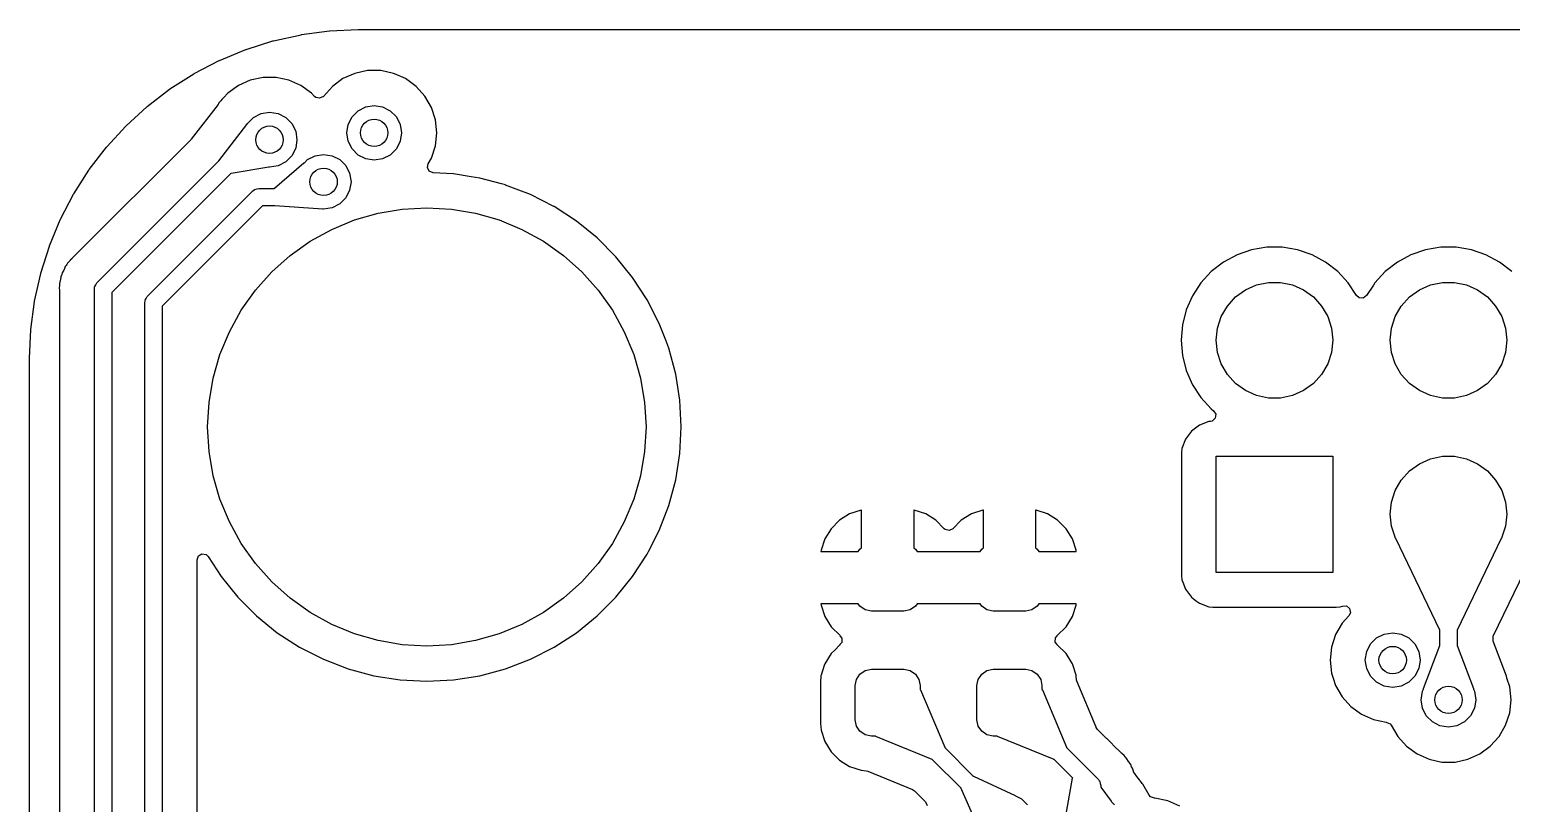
# Model space of a CAD drawing. Extents: x 106.8 to 191.4, y -142.2 to -57.6.
# Drawn here: x 106.76 to 128.4, y -68.9 to -57.61 of the extents above; entities that cross this region are included whole.
import ezdxf

# ---------------------------------------------------------------- set-up
doc = ezdxf.new("R2010")
doc.units = 0
doc.layers.add('BLACK', color=7, linetype='CONTINUOUS')

msp = doc.modelspace()

# ---------------------------------------------------------------- linework, layer by layer
at = {"layer": 'BLACK', "linetype": 'CONTINUOUS'}
for p, q in [((110.324, -57.7718), (110.725, -57.6828)), ((110.725, -57.6828), (110.732, -57.6815)), ((110.732, -57.6815), (111.14, -57.6279)), ((111.14, -57.6279), (111.148, -57.6272)), ((111.148, -57.6272), (111.56, -57.6092)), ((111.56, -57.6092), (111.564, -57.6091)), ((111.564, -57.6091), (111.602, -57.6091)), ((111.602, -57.6091), (186.522, -57.6091)), ((109.537, -58.0573), (109.917, -57.9)), ((109.917, -57.9), (109.924, -57.8974)), ((109.924, -57.8974), (110.316, -57.7738)), ((110.316, -57.7738), (110.324, -57.7718)), ((109.166, -58.2503), (109.53, -58.0605)), ((109.53, -58.0605), (109.537, -58.0573)), ((108.812, -58.475), (109.159, -58.2542)), ((109.159, -58.2542), (109.166, -58.2503)), ((109.984, -58.347), (109.81, -58.4247)), ((110.171, -58.3073), (109.984, -58.347)), ((110.362, -58.3073), (110.171, -58.3073)), ((110.549, -58.347), (110.362, -58.3073)), ((110.723, -58.4247), (110.549, -58.347)), ((111.337, -58.3248), (111.183, -58.437)), ((111.512, -58.2471), (111.337, -58.3248)), ((111.698, -58.2074), (111.512, -58.2471)), ((111.889, -58.2074), (111.698, -58.2074)), ((112.076, -58.2471), (111.889, -58.2074)), ((112.092, -58.2542), (112.076, -58.2471)), ((112.251, -58.3248), (112.092, -58.2542)), ((112.405, -58.437), (112.251, -58.3248)), ((108.48, -58.7296), (108.806, -58.4794)), ((108.806, -58.4794), (108.812, -58.475)), ((109.59, -58.6093), (109.57, -58.6283)), ((109.594, -58.6048), (109.59, -58.6093)), ((109.655, -58.5369), (109.594, -58.6048)), ((109.81, -58.4247), (109.655, -58.5369)), ((110.878, -58.5369), (110.723, -58.4247)), ((110.92, -58.5837), (110.878, -58.5369)), ((110.939, -58.5994), (110.92, -58.5837)), ((110.997, -58.6119), (110.939, -58.5994)), ((111.051, -58.5837), (110.997, -58.6119)), ((111.183, -58.437), (111.051, -58.5837)), ((112.533, -58.579), (112.405, -58.437)), ((112.628, -58.7443), (112.533, -58.579)), ((108.171, -59.0123), (108.474, -58.7345)), ((108.474, -58.7345), (108.48, -58.7296)), ((109.514, -58.7004), (109.119, -59.2087)), ((109.521, -58.6904), (109.514, -58.7004)), ((109.527, -58.6788), (109.521, -58.6904)), ((109.55, -58.6541), (109.527, -58.6788)), ((109.554, -58.6492), (109.55, -58.6541)), ((109.57, -58.6283), (109.554, -58.6492)), ((110.031, -58.8922), (110.143, -58.8354)), ((110.143, -58.8354), (110.266, -58.8158)), ((110.266, -58.8158), (110.39, -58.8354)), ((110.39, -58.8354), (110.502, -58.8922)), ((111.47, -58.8808), (111.559, -58.7923)), ((111.559, -58.7923), (111.67, -58.7355)), ((111.67, -58.7355), (111.794, -58.7159)), ((111.794, -58.7159), (111.917, -58.7355)), ((111.917, -58.7355), (112.029, -58.7923)), ((112.029, -58.7923), (112.117, -58.8808)), ((112.687, -58.926), (112.628, -58.7443)), ((107.888, -59.3207), (108.166, -59.0176)), ((108.166, -59.0176), (108.171, -59.0123)), ((109.525, -59.5237), (109.936, -58.9944)), ((109.936, -58.9944), (109.943, -58.9807)), ((109.943, -58.9807), (109.959, -58.9642)), ((109.959, -58.9642), (109.976, -58.9434)), ((109.976, -58.9434), (109.983, -58.939)), ((109.983, -58.939), (109.984, -58.9392)), ((109.984, -58.9392), (110.031, -58.8922)), ((110.502, -58.8922), (110.59, -58.9807)), ((110.59, -58.9807), (110.647, -59.0922)), ((111.394, -59.1159), (111.413, -58.9923)), ((111.413, -58.9923), (111.47, -58.8808)), ((112.117, -58.8808), (112.174, -58.9923)), ((112.174, -58.9923), (112.194, -59.1159)), ((112.707, -59.1159), (112.687, -58.926)), ((109.105, -59.2258), (107.442, -60.8893)), ((109.114, -59.216), (109.105, -59.2258)), ((109.119, -59.2095), (109.114, -59.216)), ((109.119, -59.2087), (109.119, -59.2095)), ((110.647, -59.0922), (110.666, -59.2158)), ((110.666, -59.2158), (110.647, -59.3394)), ((111.413, -59.2395), (111.394, -59.1159)), ((111.47, -59.351), (111.413, -59.2395)), ((112.174, -59.2395), (112.117, -59.351)), ((112.194, -59.1159), (112.174, -59.2395)), ((112.687, -59.3058), (112.707, -59.1159)), ((107.633, -59.6527), (107.883, -59.3266)), ((107.883, -59.3266), (107.888, -59.3207)), ((110.59, -59.4509), (110.502, -59.5394)), ((110.647, -59.3394), (110.59, -59.4509)), ((110.82, -59.5063), (110.931, -59.4495)), ((110.931, -59.4495), (111.055, -59.43)), ((111.055, -59.43), (111.179, -59.4495)), ((111.179, -59.4495), (111.29, -59.5063)), ((111.559, -59.4395), (111.47, -59.351)), ((111.67, -59.4963), (111.559, -59.4395)), ((112.029, -59.4395), (111.917, -59.4963)), ((112.117, -59.351), (112.029, -59.4395)), ((112.582, -59.5681), (112.628, -59.4875)), ((112.628, -59.4875), (112.687, -59.3058)), ((107.408, -60.0056), (107.629, -59.6589)), ((107.629, -59.6589), (107.633, -59.6527)), ((107.745, -61.3053), (109.524, -59.5265)), ((109.524, -59.5265), (109.525, -59.5237)), ((110.257, -59.6174), (109.704, -59.7105)), ((110.261, -59.615), (110.257, -59.6174)), ((110.266, -59.6158), (110.261, -59.615)), ((110.39, -59.5962), (110.266, -59.6158)), ((110.337, -59.9231), (110.764, -59.5542)), ((110.502, -59.5394), (110.39, -59.5962)), ((110.764, -59.5542), (110.772, -59.5514)), ((110.772, -59.5514), (110.774, -59.5521)), ((110.774, -59.5521), (110.82, -59.5063)), ((111.29, -59.5063), (111.379, -59.5948)), ((111.379, -59.5948), (111.435, -59.7063)), ((111.794, -59.5159), (111.67, -59.4963)), ((111.917, -59.4963), (111.794, -59.5159)), ((112.571, -59.6227), (112.582, -59.5681)), ((112.598, -59.6763), (112.571, -59.6227)), ((112.653, -59.6998), (112.598, -59.6763)), ((112.948, -59.7152), (112.653, -59.6998)), ((109.7, -59.7096), (107.962, -61.4477)), ((109.704, -59.7105), (109.7, -59.7096)), ((111.435, -59.7063), (111.455, -59.83)), ((111.455, -59.83), (111.435, -59.9536)), ((112.95, -59.7154), (112.948, -59.7152)), ((112.948, -59.7152), (112.948, -59.7152)), ((112.953, -59.7157), (112.95, -59.7154)), ((113.208, -59.7561), (112.953, -59.7157)), ((112.953, -59.7157), (112.953, -59.7157)), ((113.334, -59.7762), (113.208, -59.7561)), ((113.336, -59.7768), (113.334, -59.7762)), ((113.652, -59.8612), (113.336, -59.7768)), ((113.336, -59.7768), (113.336, -59.7768)), ((113.71, -59.8768), (113.652, -59.8612)), ((113.712, -59.8776), (113.71, -59.8768)), ((113.906, -59.952), (113.712, -59.8776)), ((113.712, -59.8776), (113.712, -59.8776)), ((107.214, -60.3769), (107.404, -60.0122)), ((107.404, -60.0122), (107.408, -60.0056)), ((108.481, -61.5052), (110.023, -59.9638)), ((110.023, -59.9638), (110.041, -59.9502)), ((110.041, -59.9502), (110.044, -59.9468)), ((110.044, -59.9468), (110.047, -59.946)), ((110.047, -59.946), (110.052, -59.9421)), ((110.052, -59.9421), (110.083, -59.9355)), ((110.083, -59.9355), (110.113, -59.9266)), ((110.113, -59.9266), (110.335, -59.9266)), ((110.335, -59.9266), (110.336, -59.9237)), ((110.336, -59.9237), (110.337, -59.9231)), ((111.379, -60.0651), (111.29, -60.1536)), ((111.435, -59.9536), (111.379, -60.0651)), ((114.073, -60.0161), (113.906, -59.952)), ((114.075, -60.0171), (114.073, -60.0161)), ((114.417, -60.1915), (114.075, -60.0171)), ((114.075, -60.0171), (114.075, -60.0171)), ((110.165, -60.1806), (108.698, -61.6476)), ((110.342, -60.1806), (110.165, -60.1806)), ((110.344, -60.1813), (110.342, -60.1806)), ((111.043, -60.2291), (110.344, -60.1813)), ((111.045, -60.2284), (111.043, -60.2291)), ((111.043, -60.2291), (111.043, -60.2291)), ((111.055, -60.23), (111.045, -60.2284)), ((111.179, -60.2104), (111.055, -60.23)), ((111.29, -60.1536), (111.179, -60.2104)), ((111.505, -60.3882), (111.85, -60.2888)), ((111.85, -60.2888), (112.204, -60.2287)), ((112.204, -60.2287), (112.562, -60.2086)), ((112.562, -60.2086), (112.92, -60.2287)), ((112.92, -60.2287), (113.274, -60.2888)), ((113.274, -60.2888), (113.619, -60.3882)), ((114.419, -60.1925), (114.417, -60.1915)), ((114.417, -60.1915), (114.417, -60.1915)), ((114.745, -60.4042), (114.419, -60.1925)), ((107.054, -60.7635), (107.211, -60.3838)), ((107.211, -60.3838), (107.214, -60.3769)), ((110.86, -60.6991), (111.174, -60.5255)), ((111.174, -60.5255), (111.505, -60.3882)), ((113.619, -60.3882), (113.951, -60.5255)), ((113.951, -60.5255), (114.265, -60.6991)), ((115.047, -60.6489), (114.745, -60.4042)), ((106.927, -61.1628), (107.051, -60.7707)), ((107.051, -60.7707), (107.054, -60.7635)), ((110.567, -60.9067), (110.86, -60.6991)), ((114.265, -60.6991), (114.557, -60.9067)), ((115.322, -60.9237), (115.047, -60.6489)), ((124.825, -60.7851), (124.602, -60.8222)), ((125.05, -60.7851), (124.825, -60.7851)), ((124.825, -60.7851), (124.825, -60.7851)), ((125.272, -60.8222), (125.05, -60.7851)), ((125.05, -60.7851), (125.05, -60.7851)), ((127.365, -60.7851), (127.142, -60.8222)), ((127.59, -60.7851), (127.365, -60.7851)), ((127.365, -60.7851), (127.365, -60.7851)), ((127.812, -60.8222), (127.59, -60.7851)), ((127.59, -60.7851), (127.59, -60.7851)), ((107.348, -60.985), (107.316, -61.0186)), ((107.353, -60.9787), (107.348, -60.985)), ((107.355, -60.9762), (107.353, -60.9787)), ((107.357, -60.974), (107.355, -60.9762)), ((107.355, -60.9762), (107.355, -60.9762)), ((107.377, -60.9538), (107.357, -60.974)), ((107.379, -60.9518), (107.377, -60.9538)), ((107.426, -60.9016), (107.379, -60.9518)), ((107.427, -60.9013), (107.426, -60.9016)), ((107.442, -60.8893), (107.427, -60.9013)), ((110.299, -61.1459), (110.567, -60.9067)), ((114.557, -60.9067), (114.825, -61.1459)), ((115.566, -61.2258), (115.322, -60.9237)), ((124.192, -61.0024), (124.014, -61.1407)), ((124.39, -60.8953), (124.192, -61.0024)), ((124.602, -60.8222), (124.39, -60.8953)), ((125.485, -60.8953), (125.272, -60.8222)), ((125.683, -61.0024), (125.485, -60.8953)), ((125.485, -60.8953), (125.485, -60.8953)), ((125.485, -60.8953), (125.485, -60.8953)), ((125.86, -61.1407), (125.683, -61.0024)), ((126.732, -61.0024), (126.554, -61.1407)), ((126.93, -60.8953), (126.732, -61.0024)), ((127.142, -60.8222), (126.93, -60.8953)), ((128.025, -60.8953), (127.812, -60.8222)), ((128.223, -61.0024), (128.025, -60.8953)), ((128.025, -60.8953), (128.025, -60.8953)), ((128.025, -60.8953), (128.025, -60.8953)), ((128.4, -61.1407), (128.223, -61.0024)), ((106.836, -61.5714), (106.925, -61.1701)), ((106.925, -61.1701), (106.927, -61.1628)), ((107.22, -61.2164), (107.212, -61.262)), ((107.229, -61.195), (107.22, -61.2164)), ((107.233, -61.1819), (107.229, -61.195)), ((107.239, -61.1593), (107.233, -61.1819)), ((107.261, -61.1189), (107.239, -61.1593)), ((107.265, -61.1114), (107.261, -61.1189)), ((107.283, -61.0691), (107.265, -61.1114)), ((107.298, -61.0506), (107.283, -61.0691)), ((107.305, -61.0391), (107.298, -61.0506)), ((107.316, -61.0186), (107.305, -61.0391)), ((110.06, -61.4134), (110.299, -61.1459)), ((114.825, -61.1459), (115.064, -61.4134)), ((124.014, -61.1407), (123.861, -61.3063)), ((126.013, -61.3063), (125.86, -61.1407)), ((126.554, -61.1407), (126.453, -61.2504)), ((107.198, -61.3519), (107.194, -61.375)), ((107.194, -61.375), (107.199, -61.421)), ((107.199, -61.3382), (107.198, -61.3519)), ((107.211, -61.2701), (107.199, -61.3148)), ((107.199, -61.3148), (107.199, -61.3382)), ((107.199, -61.421), (107.199, -61.4292)), ((107.199, -61.4292), (107.199, -71.876)), ((107.212, -61.262), (107.211, -61.2701)), ((107.708, -61.3951), (107.711, -61.3727)), ((107.708, -71.9558), (107.708, -61.3951)), ((107.711, -61.3681), (107.712, -61.3657)), ((107.711, -61.3727), (107.711, -61.3681)), ((107.712, -61.3657), (107.713, -61.3593)), ((107.713, -61.3593), (107.73, -61.3329)), ((107.73, -61.3329), (107.745, -61.3053)), ((109.853, -61.7061), (110.06, -61.4134)), ((115.064, -61.4134), (115.272, -61.7061)), ((115.778, -61.5518), (115.566, -61.2258)), ((123.861, -61.3063), (123.738, -61.4948)), ((124.368, -61.5119), (124.512, -61.4075)), ((124.512, -61.4075), (124.674, -61.3352)), ((124.674, -61.3352), (124.848, -61.2983)), ((124.848, -61.2983), (125.026, -61.2983)), ((125.026, -61.2983), (125.2, -61.3352)), ((125.2, -61.3352), (125.362, -61.4075)), ((125.362, -61.4075), (125.506, -61.5119)), ((126.134, -61.4911), (126.013, -61.3063)), ((126.381, -61.3382), (126.281, -61.4911)), ((126.401, -61.3063), (126.381, -61.3382)), ((126.453, -61.2504), (126.401, -61.3063)), ((126.908, -61.5119), (127.052, -61.4075)), ((127.052, -61.4075), (127.214, -61.3352)), ((127.214, -61.3352), (127.388, -61.2983)), ((127.388, -61.2983), (127.566, -61.2983)), ((127.566, -61.2983), (127.74, -61.3352)), ((127.74, -61.3352), (127.902, -61.4075)), ((127.902, -61.4075), (128.046, -61.5119)), ((106.781, -61.9865), (106.835, -61.579)), ((106.835, -61.579), (106.836, -61.5714)), ((107.962, -61.4477), (107.962, -71.9032)), ((108.444, -61.595), (108.448, -61.5725)), ((108.444, -71.0184), (108.444, -61.595)), ((108.447, -61.568), (108.449, -61.5656)), ((108.448, -61.5725), (108.447, -61.568)), ((108.449, -61.5592), (108.466, -61.5328)), ((108.449, -61.5656), (108.449, -61.5592)), ((108.466, -61.5328), (108.481, -61.5052)), ((108.698, -61.6476), (108.698, -70.9658)), ((115.955, -61.8981), (115.778, -61.5518)), ((123.738, -61.4948), (123.648, -61.701)), ((124.161, -61.7979), (124.249, -61.644)), ((124.249, -61.644), (124.368, -61.5119)), ((125.506, -61.5119), (125.625, -61.644)), ((125.625, -61.644), (125.714, -61.7979)), ((126.173, -61.5238), (126.134, -61.4911)), ((126.233, -61.5271), (126.173, -61.5238)), ((126.281, -61.4911), (126.233, -61.5271)), ((126.701, -61.7979), (126.789, -61.644)), ((126.789, -61.644), (126.908, -61.5119)), ((128.046, -61.5119), (128.165, -61.644)), ((128.165, -61.644), (128.254, -61.7979)), ((109.679, -62.0202), (109.853, -61.7061)), ((115.272, -61.7061), (115.445, -62.0202)), ((123.648, -61.701), (123.593, -61.9192)), ((124.106, -61.9669), (124.161, -61.7979)), ((125.714, -61.7979), (125.769, -61.9669)), ((126.646, -61.9669), (126.701, -61.7979)), ((128.254, -61.7979), (128.309, -61.9669)), ((106.763, -62.4067), (106.781, -61.9941)), ((106.781, -61.9941), (106.781, -61.9865)), ((109.542, -62.3517), (109.679, -62.0202)), ((115.445, -62.0202), (115.583, -62.3517)), ((116.049, -62.1436), (115.955, -61.8981)), ((123.593, -61.9192), (123.574, -62.1436)), ((124.087, -62.1436), (124.106, -61.9669)), ((125.769, -61.9669), (125.787, -62.1436)), ((126.627, -62.1436), (126.646, -61.9669)), ((128.309, -61.9669), (128.327, -62.1436)), ((116.094, -62.261), (116.049, -62.1436)), ((116.195, -62.6365), (116.094, -62.261)), ((123.574, -62.1436), (123.593, -62.368)), ((124.106, -62.3203), (124.087, -62.1436)), ((125.787, -62.1436), (125.769, -62.3203)), ((126.646, -62.3203), (126.627, -62.1436)), ((128.327, -62.1436), (128.309, -62.3203)), ((106.763, -62.4105), (106.763, -62.4067)), ((106.763, -72.9795), (106.763, -62.4105)), ((109.442, -62.6965), (109.542, -62.3517)), ((115.583, -62.3517), (115.682, -62.6965)), ((123.593, -62.368), (123.648, -62.5862)), ((124.161, -62.4893), (124.106, -62.3203)), ((124.249, -62.6432), (124.161, -62.4893)), ((125.714, -62.4893), (125.625, -62.6432)), ((125.769, -62.3203), (125.714, -62.4893)), ((126.701, -62.4893), (126.646, -62.3203)), ((126.789, -62.6432), (126.701, -62.4893)), ((128.254, -62.4893), (128.165, -62.6432)), ((128.309, -62.3203), (128.254, -62.4893)), ((109.382, -63.0503), (109.442, -62.6965)), ((115.682, -62.6965), (115.742, -63.0503)), ((116.255, -63.0204), (116.195, -62.6365)), ((123.648, -62.5862), (123.738, -62.7924)), ((124.368, -62.7753), (124.249, -62.6432)), ((125.625, -62.6432), (125.506, -62.7753)), ((126.908, -62.7753), (126.789, -62.6432)), ((128.165, -62.6432), (128.046, -62.7753)), ((123.738, -62.7924), (123.861, -62.9809)), ((124.512, -62.8797), (124.368, -62.7753)), ((124.674, -62.952), (124.512, -62.8797)), ((125.362, -62.8797), (125.2, -62.952)), ((125.506, -62.7753), (125.362, -62.8797)), ((127.052, -62.8797), (126.908, -62.7753)), ((127.214, -62.952), (127.052, -62.8797)), ((127.902, -62.8797), (127.74, -62.952)), ((128.046, -62.7753), (127.902, -62.8797)), ((109.362, -63.4086), (109.382, -63.0503)), ((115.742, -63.0503), (115.762, -63.4086)), ((116.276, -63.4086), (116.255, -63.0204)), ((123.861, -62.9809), (124.014, -63.1465)), ((124.014, -63.1465), (124.047, -63.1722)), ((124.848, -62.9889), (124.674, -62.952)), ((125.026, -62.9889), (124.848, -62.9889)), ((125.2, -62.952), (125.026, -62.9889)), ((127.388, -62.9889), (127.214, -62.952)), ((127.566, -62.9889), (127.388, -62.9889)), ((127.74, -62.952), (127.566, -62.9889)), ((123.841, -63.3827), (123.724, -63.4703)), ((123.978, -63.3316), (123.841, -63.3827)), ((124.002, -63.329), (123.978, -63.3316)), ((124.026, -63.323), (124.002, -63.329)), ((124.071, -63.2827), (124.026, -63.323)), ((124.047, -63.1722), (124.079, -63.2232)), ((124.079, -63.2232), (124.071, -63.2827)), ((109.382, -63.7669), (109.362, -63.4086)), ((115.762, -63.4086), (115.742, -63.7669)), ((116.255, -63.7968), (116.276, -63.4086)), ((123.636, -63.5874), (123.585, -63.7244)), ((123.724, -63.4703), (123.636, -63.5874)), ((109.442, -64.1207), (109.382, -63.7669)), ((115.742, -63.7669), (115.682, -64.1207)), ((116.195, -64.1807), (116.255, -63.7968)), ((123.585, -63.7244), (123.579, -63.7826)), ((123.579, -63.7826), (123.579, -63.7826)), ((123.579, -63.7826), (123.579, -63.785)), ((123.579, -63.785), (123.579, -65.5822)), ((124.087, -65.5336), (124.087, -63.8336)), ((124.087, -63.8336), (125.787, -63.8336)), ((125.787, -63.8336), (125.787, -65.5336)), ((126.908, -64.0519), (127.052, -63.9475)), ((127.052, -63.9475), (127.214, -63.8752)), ((127.214, -63.8752), (127.388, -63.8383)), ((127.388, -63.8383), (127.566, -63.8383)), ((127.566, -63.8383), (127.74, -63.8752)), ((127.74, -63.8752), (127.902, -63.9475)), ((127.902, -63.9475), (128.046, -64.0519)), ((109.542, -64.4655), (109.442, -64.1207)), ((115.682, -64.1207), (115.583, -64.4655)), ((116.094, -64.5562), (116.195, -64.1807)), ((126.701, -64.3379), (126.789, -64.184)), ((126.789, -64.184), (126.908, -64.0519)), ((128.046, -64.0519), (128.165, -64.184)), ((128.165, -64.184), (128.254, -64.3379)), ((126.646, -64.5069), (126.701, -64.3379)), ((128.254, -64.3379), (128.309, -64.5069)), ((109.679, -64.797), (109.542, -64.4655)), ((115.583, -64.4655), (115.445, -64.797)), ((115.955, -64.9191), (116.094, -64.5562)), ((118.735, -64.6798), (118.587, -64.7713)), ((118.901, -64.625), (118.735, -64.6798)), ((118.909, -64.6242), (118.901, -64.625)), ((118.909, -65.1758), (118.909, -64.6242)), ((119.679, -64.625), (119.671, -64.6242)), ((119.671, -64.6242), (119.671, -65.1758)), ((119.845, -64.6798), (119.679, -64.625)), ((119.993, -64.7713), (119.845, -64.6798)), ((120.513, -64.6798), (120.365, -64.7713)), ((120.679, -64.625), (120.513, -64.6798)), ((120.687, -64.6242), (120.679, -64.625)), ((120.687, -65.1758), (120.687, -64.6242)), ((121.457, -64.625), (121.449, -64.6242)), ((121.449, -64.6242), (121.449, -65.1758)), ((121.623, -64.6798), (121.457, -64.625)), ((121.771, -64.7713), (121.623, -64.6798)), ((126.627, -64.6836), (126.646, -64.5069)), ((128.309, -64.5069), (128.327, -64.6836)), ((109.853, -65.1111), (109.679, -64.797)), ((115.445, -64.797), (115.272, -65.1111)), ((118.464, -64.8946), (118.372, -65.0429)), ((118.587, -64.7713), (118.464, -64.8946)), ((120.117, -64.8951), (119.993, -64.7713)), ((120.129, -64.905), (120.117, -64.8951)), ((120.241, -64.8951), (120.187, -64.9206)), ((120.365, -64.7713), (120.241, -64.8951)), ((121.894, -64.8946), (121.771, -64.7713)), ((121.986, -65.0429), (121.894, -64.8946)), ((126.646, -64.8603), (126.627, -64.6836)), ((126.697, -65.0185), (126.646, -64.8603)), ((128.309, -64.8603), (128.257, -65.018)), ((128.327, -64.6836), (128.309, -64.8603)), ((110.06, -65.4038), (109.853, -65.1111)), ((115.272, -65.1111), (115.064, -65.4038)), ((115.797, -65.2291), (115.955, -64.9191)), ((118.372, -65.0429), (118.318, -65.2083)), ((120.187, -64.9206), (120.129, -64.905)), ((122.041, -65.2083), (121.986, -65.0429)), ((126.697, -65.02), (126.697, -65.0185)), ((126.698, -65.0227), (126.697, -65.02)), ((126.701, -65.0293), (126.698, -65.0227)), ((126.707, -65.04), (126.701, -65.0293)), ((127.349, -66.377), (126.707, -65.04)), ((128.247, -65.04), (127.605, -66.377)), ((128.254, -65.0293), (128.247, -65.04)), ((128.256, -65.0227), (128.254, -65.0293)), ((128.257, -65.02), (128.256, -65.0227)), ((128.257, -65.018), (128.257, -65.0194)), ((128.257, -65.0194), (128.257, -65.02)), ((109.207, -65.3477), (109.227, -65.2912)), ((109.227, -65.2912), (109.279, -65.2612)), ((109.279, -65.2612), (109.339, -65.2716)), ((109.339, -65.2716), (109.368, -65.2999)), ((109.368, -65.2999), (109.558, -65.5914)), ((115.566, -65.5914), (115.778, -65.2654)), ((115.778, -65.2654), (115.797, -65.2291)), ((118.318, -65.2083), (118.315, -65.2291)), ((118.315, -65.2291), (118.315, -65.2291)), ((118.315, -65.2291), (118.86, -65.2291)), ((118.86, -65.2291), (118.885, -65.1922)), ((118.885, -65.1922), (118.909, -65.1758)), ((119.671, -65.1758), (119.696, -65.1922)), ((119.696, -65.1922), (119.72, -65.2291)), ((119.72, -65.2291), (120.638, -65.2291)), ((120.638, -65.2291), (120.663, -65.1922)), ((120.663, -65.1922), (120.687, -65.1758)), ((121.449, -65.1758), (121.474, -65.1922)), ((121.474, -65.1922), (121.498, -65.2291)), ((121.498, -65.2291), (122.043, -65.2291)), ((122.043, -65.2291), (122.041, -65.2083)), ((122.043, -65.2291), (122.043, -65.2291)), ((109.207, -67.7326), (109.207, -65.3477)), ((110.299, -65.6713), (110.06, -65.4038)), ((115.064, -65.4038), (114.825, -65.6713)), ((125.787, -65.5336), (124.087, -65.5336)), ((128.132, -66.4658), (128.668, -65.3507)), ((109.558, -65.5914), (109.802, -65.8935)), ((110.567, -65.9105), (110.299, -65.6713)), ((114.825, -65.6713), (114.557, -65.9105)), ((115.322, -65.8935), (115.566, -65.5914)), ((123.579, -65.5822), (123.579, -65.5846)), ((123.579, -65.5846), (123.579, -65.5846)), ((123.579, -65.5846), (123.585, -65.6428)), ((123.585, -65.6428), (123.585, -65.6428)), ((123.585, -65.6428), (123.585, -65.6428)), ((123.585, -65.6428), (123.597, -65.6751)), ((123.597, -65.6751), (123.636, -65.7798)), ((109.802, -65.8935), (110.077, -66.1683)), ((110.86, -66.1181), (110.567, -65.9105)), ((114.557, -65.9105), (114.265, -66.1181)), ((115.047, -66.1683), (115.322, -65.8935)), ((123.636, -65.7798), (123.724, -65.8969)), ((123.724, -65.8969), (123.799, -65.9528)), ((123.799, -65.9528), (123.841, -65.9845)), ((110.077, -66.1683), (110.379, -66.413)), ((111.174, -66.2917), (110.86, -66.1181)), ((114.265, -66.1181), (113.951, -66.2917)), ((114.745, -66.413), (115.047, -66.1683)), ((118.86, -65.9911), (118.315, -65.9911)), ((118.315, -65.9911), (118.318, -66.0119)), ((118.318, -66.0119), (118.372, -66.1773)), ((118.372, -66.1773), (118.464, -66.3256)), ((118.885, -66.028), (118.86, -65.9911)), ((118.962, -66.0795), (118.885, -66.028)), ((119.053, -66.0976), (118.962, -66.0795)), ((119.528, -66.0976), (119.053, -66.0976)), ((119.618, -66.0795), (119.528, -66.0976)), ((119.696, -66.028), (119.618, -66.0795)), ((119.72, -65.9911), (119.696, -66.028)), ((120.638, -65.9911), (119.72, -65.9911)), ((120.663, -66.028), (120.638, -65.9911)), ((120.74, -66.0795), (120.663, -66.028)), ((120.831, -66.0976), (120.74, -66.0795)), ((121.306, -66.0976), (120.831, -66.0976)), ((121.396, -66.0795), (121.306, -66.0976)), ((121.474, -66.028), (121.396, -66.0795)), ((121.498, -65.9911), (121.474, -66.028)), ((122.043, -65.9911), (121.498, -65.9911)), ((121.894, -66.3256), (121.986, -66.1773)), ((121.986, -66.1773), (122.041, -66.0119)), ((122.041, -66.0119), (122.043, -65.9911)), ((123.841, -65.9845), (123.978, -66.0356)), ((123.978, -66.0356), (124.038, -66.0421)), ((124.038, -66.0421), (124.041, -66.0421)), ((124.041, -66.0421), (125.833, -66.0421)), ((125.833, -66.0421), (125.836, -66.0421)), ((125.836, -66.0421), (125.896, -66.0356)), ((125.896, -66.0356), (125.928, -66.0239)), ((126.024, -66.1651), (125.924, -66.2758)), ((125.928, -66.0239), (125.988, -66.0234)), ((125.988, -66.0234), (126.034, -66.0617)), ((126.045, -66.1208), (126.024, -66.1651)), ((126.034, -66.0617), (126.045, -66.1208)), ((111.505, -66.429), (111.174, -66.2917)), ((113.951, -66.2917), (113.619, -66.429)), ((118.464, -66.3256), (118.594, -66.4561)), ((121.764, -66.4561), (121.894, -66.3256)), ((125.924, -66.2758), (125.828, -66.4412)), ((127.351, -66.3802), (127.349, -66.377)), ((127.352, -66.3805), (127.351, -66.3802)), ((127.352, -66.5971), (127.352, -66.3805)), ((127.605, -66.377), (127.602, -66.3798)), ((127.602, -66.3798), (127.602, -66.5959)), ((110.379, -66.413), (110.705, -66.6247)), ((110.705, -66.6247), (111.052, -66.8011)), ((111.85, -66.5284), (111.505, -66.429)), ((112.204, -66.5885), (111.85, -66.5284)), ((112.562, -66.6086), (112.204, -66.5885)), ((112.92, -66.5885), (112.562, -66.6086)), ((113.274, -66.5284), (112.92, -66.5885)), ((113.619, -66.429), (113.274, -66.5284)), ((114.073, -66.8011), (114.419, -66.6247)), ((114.419, -66.6247), (114.745, -66.413)), ((118.587, -66.5959), (118.517, -66.6661)), ((118.594, -66.5887), (118.587, -66.5959)), ((118.587, -66.5959), (118.587, -66.5959)), ((118.594, -66.4561), (118.593, -66.4576)), ((118.593, -66.4576), (118.622, -66.4947)), ((118.62, -66.5548), (118.593, -66.5875)), ((118.593, -66.5875), (118.594, -66.5887)), ((118.622, -66.4947), (118.62, -66.5548)), ((121.736, -66.55), (121.738, -66.4899)), ((121.766, -66.5873), (121.736, -66.55)), ((121.738, -66.4899), (121.765, -66.4573)), ((121.765, -66.4573), (121.764, -66.4561)), ((121.764, -66.5887), (121.766, -66.5873)), ((121.771, -66.5959), (121.764, -66.5887)), ((121.895, -66.7193), (121.771, -66.5959)), ((121.771, -66.5959), (121.771, -66.5959)), ((125.769, -66.6228), (125.749, -66.8128)), ((125.828, -66.4412), (125.769, -66.6228)), ((126.283, -66.6892), (126.339, -66.5777)), ((126.339, -66.5777), (126.428, -66.4892)), ((126.428, -66.4892), (126.539, -66.4323)), ((126.539, -66.4323), (126.663, -66.4128)), ((126.663, -66.4128), (126.787, -66.4323)), ((126.787, -66.4323), (126.898, -66.4892)), ((126.898, -66.4892), (126.987, -66.5777)), ((126.987, -66.5777), (127.043, -66.6892)), ((127.112, -67.2289), (127.349, -66.6002)), ((127.349, -66.6002), (127.352, -66.5971)), ((127.602, -66.5959), (127.602, -66.596)), ((127.602, -66.596), (127.605, -66.6002)), ((127.605, -66.6002), (127.843, -67.2289)), ((128.129, -66.4748), (128.132, -66.4658)), ((128.129, -66.535), (128.129, -66.4748)), ((128.323, -67.0474), (128.129, -66.535)), ((111.052, -66.8011), (111.415, -66.9404)), ((113.71, -66.9404), (114.073, -66.8011)), ((118.463, -66.7193), (118.372, -66.8677)), ((118.517, -66.6661), (118.463, -66.7193)), ((121.964, -66.8312), (121.895, -66.7193)), ((121.986, -66.8677), (121.964, -66.8312)), ((125.749, -66.8128), (125.769, -67.0027)), ((126.263, -66.8128), (126.283, -66.6892)), ((126.283, -66.9364), (126.263, -66.8128)), ((127.043, -66.6892), (127.063, -66.8128)), ((127.063, -66.8128), (127.043, -66.9364)), ((111.415, -66.9404), (111.79, -67.041)), ((111.79, -67.041), (112.174, -67.1018)), ((112.95, -67.1018), (113.334, -67.041)), ((113.334, -67.041), (113.71, -66.9404)), ((118.316, -67.0433), (118.307, -67.1332)), ((118.317, -67.0332), (118.316, -67.0433)), ((118.364, -66.8917), (118.317, -67.0332)), ((118.372, -66.8677), (118.364, -66.8917)), ((118.833, -67.0942), (118.885, -67.0172)), ((118.885, -67.0172), (118.962, -66.9657)), ((118.962, -66.9657), (119.053, -66.9476)), ((119.053, -66.9476), (119.528, -66.9476)), ((119.528, -66.9476), (119.618, -66.9657)), ((119.618, -66.9657), (119.696, -67.0172)), ((119.696, -67.0172), (119.747, -67.0942)), ((120.611, -67.0942), (120.663, -67.0172)), ((120.663, -67.0172), (120.74, -66.9657)), ((120.74, -66.9657), (120.831, -66.9476)), ((120.831, -66.9476), (121.306, -66.9476)), ((121.306, -66.9476), (121.396, -66.9657)), ((121.396, -66.9657), (121.474, -67.0172)), ((121.474, -67.0172), (121.525, -67.0942)), ((122.041, -67.0332), (121.986, -66.8677)), ((122.042, -67.0433), (122.041, -67.0332)), ((122.049, -67.1057), (122.042, -67.0433)), ((125.769, -67.0027), (125.793, -67.0746)), ((126.339, -67.0479), (126.283, -66.9364)), ((126.428, -67.1364), (126.339, -67.0479)), ((126.987, -67.0479), (126.898, -67.1364)), ((127.043, -66.9364), (126.987, -67.0479)), ((128.328, -67.0705), (128.323, -67.0474)), ((112.174, -67.1018), (112.562, -67.1222)), ((112.562, -67.1222), (112.95, -67.1018)), ((118.307, -67.1332), (118.307, -67.1332)), ((118.307, -67.1332), (118.307, -67.1354)), ((118.307, -67.1354), (118.307, -67.1376)), ((118.307, -67.1376), (118.307, -67.1376)), ((118.307, -67.1376), (118.307, -67.7326)), ((118.815, -67.1851), (118.833, -67.0942)), ((118.815, -67.6851), (118.815, -67.1851)), ((119.747, -67.0942), (119.765, -67.1851)), ((119.765, -67.1851), (119.765, -67.2446)), ((119.765, -67.2446), (119.77, -67.2491)), ((119.77, -67.2491), (120.122, -68.0858)), ((120.593, -67.1851), (120.611, -67.0942)), ((120.593, -67.6851), (120.593, -67.1851)), ((121.525, -67.0942), (121.543, -67.1851)), ((121.543, -67.1851), (121.543, -67.2446)), ((121.543, -67.2446), (121.548, -67.249)), ((121.548, -67.249), (121.9, -68.0858)), ((122.055, -67.1309), (122.049, -67.1057)), ((122.334, -67.7943), (122.055, -67.1309)), ((125.793, -67.0746), (125.828, -67.1843)), ((125.828, -67.1843), (125.924, -67.3497)), ((126.539, -67.1932), (126.428, -67.1364)), ((126.663, -67.2128), (126.539, -67.1932)), ((126.787, -67.1932), (126.663, -67.2128)), ((126.898, -67.1364), (126.787, -67.1932)), ((127.077, -67.3926), (127.097, -67.269)), ((127.097, -67.269), (127.112, -67.2382)), ((127.112, -67.2375), (127.112, -67.2289)), ((127.112, -67.2382), (127.112, -67.2375)), ((127.843, -67.2289), (127.842, -67.2379)), ((127.842, -67.2379), (127.842, -67.2383)), ((127.842, -67.2383), (127.858, -67.269)), ((127.858, -67.269), (127.877, -67.3926)), ((128.33, -67.0786), (128.328, -67.0705)), ((128.371, -67.2027), (128.33, -67.0786)), ((128.391, -67.3926), (128.371, -67.2027)), ((125.924, -67.3497), (126.052, -67.4916)), ((126.052, -67.4916), (126.206, -67.6039)), ((127.097, -67.5162), (127.077, -67.3926)), ((127.877, -67.3926), (127.858, -67.5162)), ((128.371, -67.5825), (128.391, -67.3926)), ((118.833, -67.776), (118.815, -67.6851)), ((120.611, -67.776), (120.593, -67.6851)), ((126.206, -67.6039), (126.381, -67.6816)), ((126.381, -67.6816), (126.567, -67.7213)), ((127.153, -67.6277), (127.097, -67.5162)), ((127.242, -67.7162), (127.153, -67.6277)), ((127.801, -67.6277), (127.712, -67.7162)), ((127.858, -67.5162), (127.801, -67.6277)), ((128.312, -67.7642), (128.371, -67.5825)), ((109.207, -70.7188), (109.207, -67.7326)), ((118.307, -67.7326), (118.307, -67.7326)), ((118.307, -67.7326), (118.307, -67.7348)), ((118.307, -67.7348), (118.307, -67.737)), ((118.307, -67.737), (118.307, -67.737)), ((118.307, -67.737), (118.317, -67.837)), ((118.317, -67.837), (118.372, -68.0025)), ((118.885, -67.853), (118.833, -67.776)), ((118.962, -67.9045), (118.885, -67.853)), ((119.053, -67.9226), (118.962, -67.9045)), ((119.112, -67.9226), (119.053, -67.9226)), ((119.116, -67.9269), (119.112, -67.9226)), ((120.663, -67.853), (120.611, -67.776)), ((120.74, -67.9045), (120.663, -67.853)), ((120.831, -67.9226), (120.74, -67.9045)), ((120.89, -67.9226), (120.831, -67.9226)), ((120.894, -67.9269), (120.89, -67.9226)), ((122.336, -67.7974), (122.334, -67.7943)), ((122.354, -67.8255), (122.336, -67.7974)), ((122.487, -67.9582), (122.354, -67.8255)), ((126.567, -67.7213), (126.577, -67.7232)), ((126.577, -67.7232), (126.576, -67.7246)), ((126.576, -67.7246), (126.624, -67.7418)), ((126.624, -67.7418), (126.643, -67.7652)), ((126.643, -67.7652), (126.738, -67.9295)), ((127.353, -67.773), (127.242, -67.7162)), ((127.477, -67.7926), (127.353, -67.773)), ((127.601, -67.773), (127.477, -67.7926)), ((127.712, -67.7162), (127.601, -67.773)), ((128.216, -67.9295), (128.312, -67.7642)), ((118.372, -68.0025), (118.372, -68.0025)), ((118.372, -68.0025), (118.463, -68.1509)), ((119.941, -68.2668), (119.116, -67.9269)), ((120.122, -68.0858), (120.122, -68.09)), ((120.122, -68.09), (120.539, -68.5071)), ((121.719, -68.2668), (120.894, -67.9269)), ((121.9, -68.0858), (121.9, -68.09)), ((121.9, -68.09), (122.366, -68.5567)), ((122.489, -67.9595), (122.487, -67.9582)), ((122.489, -67.9596), (122.489, -67.9595)), ((122.56, -68.0281), (122.489, -67.9596)), ((122.561, -68.0295), (122.56, -68.0281)), ((122.56, -68.0281), (122.56, -68.0281)), ((122.562, -68.0307), (122.561, -68.0295)), ((122.561, -68.0295), (122.561, -68.0298)), ((122.561, -68.0298), (122.561, -68.0295)), ((122.561, -68.0295), (122.561, -68.0295)), ((122.562, -68.0308), (122.562, -68.0307)), ((122.571, -68.0412), (122.562, -68.0308)), ((122.562, -68.0308), (122.562, -68.0308)), ((122.577, -68.048), (122.571, -68.0412)), ((122.702, -68.1731), (122.577, -68.048)), ((126.738, -67.9295), (126.866, -68.0715)), ((126.866, -68.0715), (127.02, -68.1837)), ((127.934, -68.1837), (128.088, -68.0715)), ((128.088, -68.0715), (128.216, -67.9295)), ((118.463, -68.1509), (118.587, -68.2743)), ((118.587, -68.2743), (118.735, -68.3658)), ((119.945, -68.2677), (119.941, -68.2668)), ((119.946, -68.2675), (119.945, -68.2677)), ((120.363, -68.6846), (119.946, -68.2675)), ((121.723, -68.2677), (121.719, -68.2668)), ((121.724, -68.2675), (121.723, -68.2677)), ((121.991, -68.5345), (121.724, -68.2675)), ((122.708, -68.1787), (122.702, -68.1731)), ((122.744, -68.208), (122.708, -68.1787)), ((122.757, -68.2268), (122.744, -68.208)), ((122.766, -68.2373), (122.757, -68.2268)), ((122.783, -68.2537), (122.766, -68.2373)), ((122.806, -68.2933), (122.783, -68.2537)), ((122.811, -68.3003), (122.806, -68.2933)), ((122.838, -68.3375), (122.811, -68.3003)), ((122.844, -68.3528), (122.838, -68.3375)), ((122.846, -68.3591), (122.844, -68.3528)), ((127.02, -68.1837), (127.195, -68.2614)), ((127.195, -68.2614), (127.382, -68.3011)), ((127.382, -68.3011), (127.573, -68.3011)), ((127.573, -68.3011), (127.759, -68.2614)), ((127.759, -68.2614), (127.934, -68.1837)), ((118.735, -68.3658), (118.901, -68.4207)), ((118.901, -68.4207), (118.976, -68.4283)), ((118.976, -68.4283), (119, -68.4345)), ((119, -68.4345), (119.653, -68.7037)), ((120.539, -68.5071), (120.539, -68.5071)), ((120.539, -68.5071), (120.544, -68.5081)), ((120.544, -68.5081), (121.151, -68.7883)), ((121.901, -69.0317), (121.989, -68.5374)), ((121.989, -68.5374), (121.991, -68.5345)), ((122.366, -68.5567), (122.38, -68.5746)), ((122.38, -68.5746), (122.383, -68.5775)), ((122.852, -68.3715), (122.846, -68.3591)), ((122.864, -68.3915), (122.852, -68.3715)), ((122.873, -68.4207), (122.864, -68.3915)), ((122.864, -68.3915), (122.864, -68.3915)), ((122.877, -68.4357), (122.873, -68.4207)), ((122.88, -68.4435), (122.877, -68.4357)), ((122.88, -68.445), (122.88, -68.4435)), ((122.892, -68.4656), (122.88, -68.445)), ((122.926, -68.5106), (122.892, -68.4656)), ((122.965, -68.5625), (122.926, -68.5106)), ((122.967, -68.5667), (122.965, -68.5625)), ((122.979, -68.5831), (122.967, -68.5667)), ((119.653, -68.7037), (119.682, -68.7228)), ((119.682, -68.7228), (119.841, -68.8814)), ((120.363, -68.6888), (120.363, -68.6846)), ((120.634, -69.3052), (120.363, -68.6888)), ((121.151, -68.7883), (121.157, -68.7949)), ((122.383, -68.5775), (122.384, -68.5801)), ((122.384, -68.5801), (122.388, -68.5852)), ((122.388, -68.5852), (122.394, -68.6154)), ((122.394, -68.6154), (122.403, -68.6451)), ((122.403, -68.6451), (122.403, -68.6704)), ((122.403, -68.6704), (122.555, -68.8717)), ((123.007, -68.6149), (122.979, -68.5831)), ((123.017, -68.6257), (123.007, -68.6149)), ((123.109, -68.784), (123.017, -68.6257)), ((123.128, -68.8074), (123.109, -68.784)), ((119.841, -68.8814), (119.866, -68.9359)), ((121.157, -68.7949), (121.157, -68.7951)), ((121.157, -68.7951), (121.243, -68.839)), ((121.243, -68.839), (121.332, -68.9275)), ((122.555, -68.8717), (122.557, -68.8803)), ((122.557, -68.8803), (122.556, -68.882)), ((122.556, -68.882), (122.602, -68.9275)), ((123.185, -68.8279), (123.128, -68.8074)), ((123.192, -68.8279), (123.185, -68.8279)), ((123.379, -68.8676), (123.192, -68.8279)), ((123.553, -68.9453), (123.379, -68.8676))]:
    msp.add_line(p, q, dxfattribs=at)
at = {"layer": 'BLACK'}
for centre in [(110.266, -59.2158), (111.794, -59.1159), (111.055, -59.83), (126.663, -66.8128), (127.477, -67.3926)]:
    msp.add_circle(centre, 0.2, dxfattribs=at)

doc.saveas('drawing.dxf')
